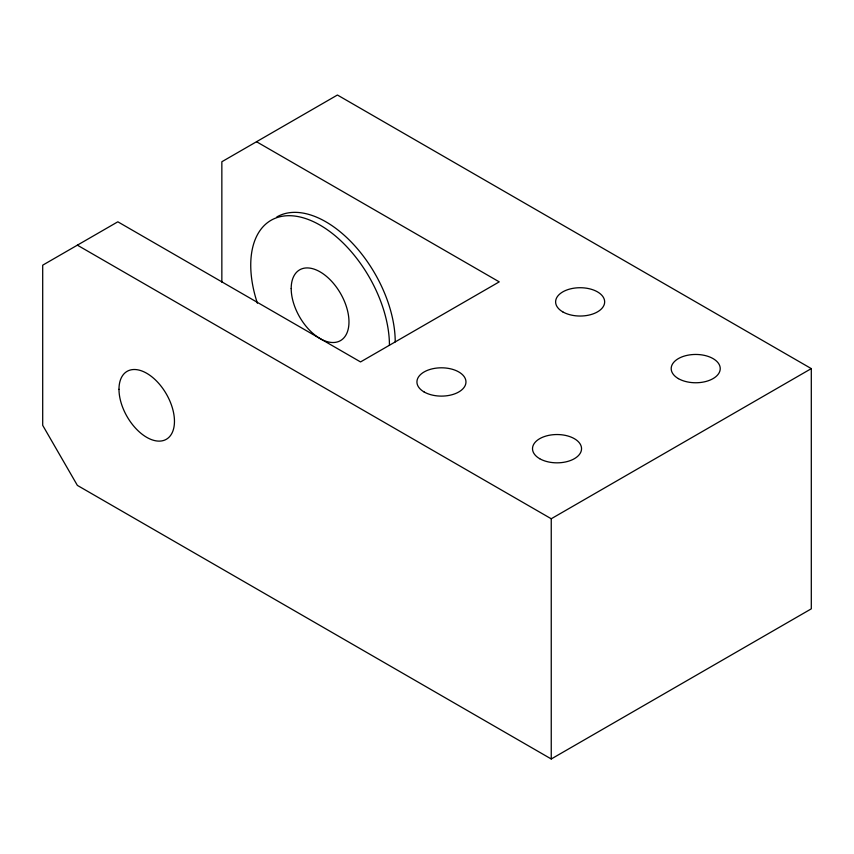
<?xml version="1.0" encoding="UTF-8"?>
<svg xmlns="http://www.w3.org/2000/svg" width="854" height="854" viewBox="0 0 854 854"><rect width="100%" height="100%" fill="white"/><g stroke="black" fill="none" stroke-linecap="round" stroke-linejoin="round"><path stroke-width="1.28" d="M77.372 245.162L551.246 518.752L811.3 368.608L811.3 608.838L551.246 758.982L77.372 485.392L42.7 425.335L42.7 265.178L117.831 221.805L360.537 361.936L499.238 281.863L256.52 141.732M811.3 368.608L337.426 95.018L221.848 161.748L221.848 282.194M551.246 518.752L551.246 758.982M276.835 216.948A98.071 56.62 60 0 1 352.403 243.219A98.071 56.62 60 0 1 395.221 341.92M257.385 303.213A98.071 56.62 60 0 1 304.921 218.325A98.071 56.62 60 0 1 389.435 345.262M562.807 311.891A24.52 14.155 0 0 0 603.821 305.551A24.52 14.155 0 0 0 573.792 288.204A24.52 14.155 0 0 0 562.807 311.891M678.386 378.621A24.52 14.155 0 0 0 719.399 372.269A24.52 14.155 0 0 0 689.37 354.933A24.52 14.155 0 0 0 678.386 378.621M424.107 391.965A24.52 14.155 0 0 0 465.131 385.624A24.52 14.155 0 0 0 435.102 368.287A24.52 14.155 0 0 0 424.107 391.965M539.685 458.694A24.52 14.155 0 0 0 580.709 452.353A24.52 14.155 0 0 0 550.681 435.017A24.52 14.155 0 0 0 539.685 458.694M118.984 389.296A39.231 22.652 60 0 0 160.595 441.059A39.231 22.652 60 0 0 160.595 385.581A39.231 22.652 60 0 0 118.984 389.296M291.193 288.535A40.864 23.592 60 0 0 334.533 342.454A40.864 23.592 60 0 0 334.533 284.67A40.864 23.592 60 0 0 291.193 288.535"/></g></svg>
